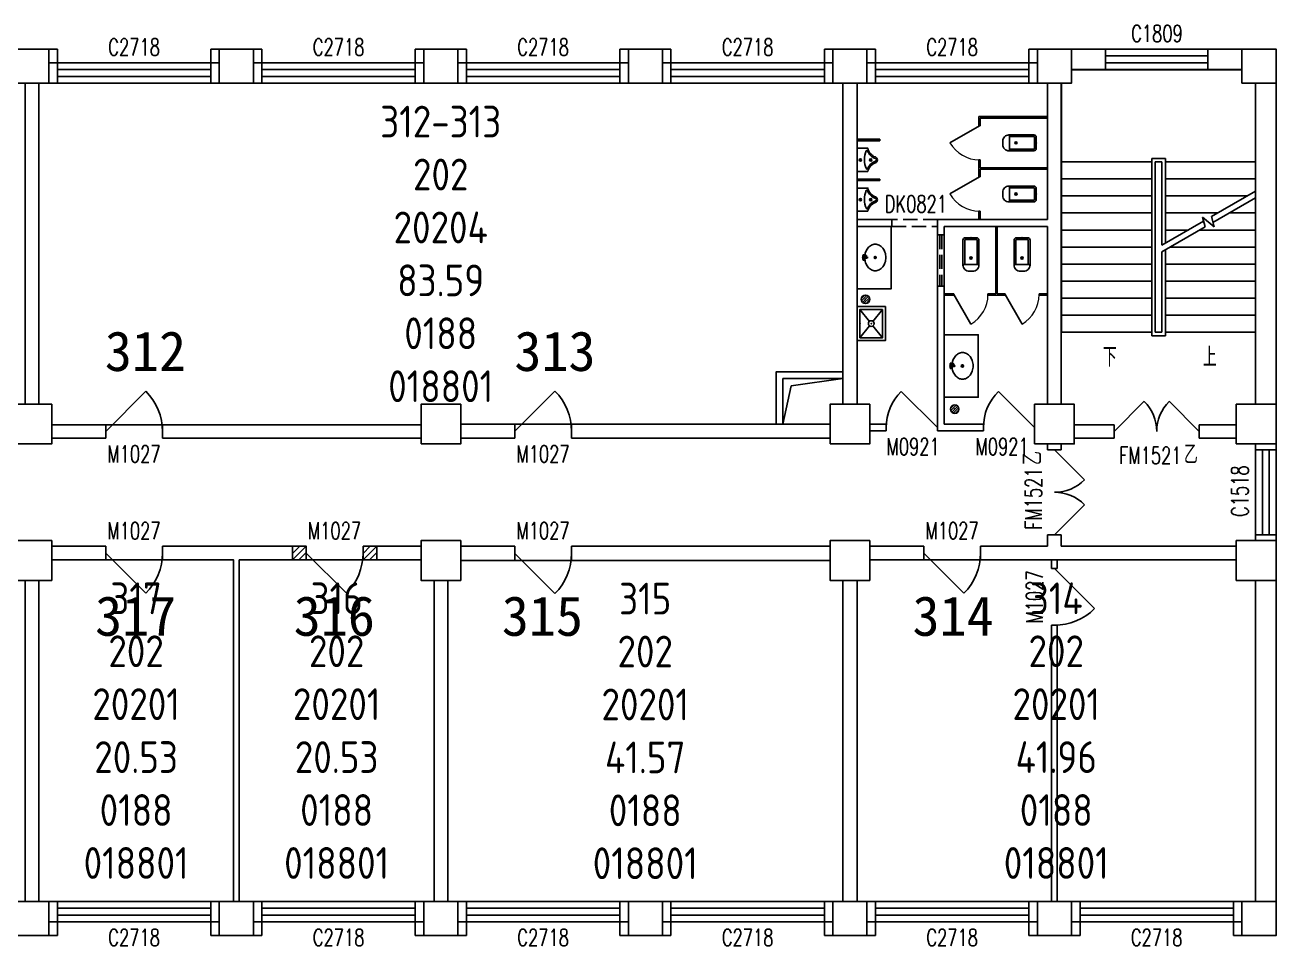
# Model space of a CAD drawing. Extents: x 9002 to 103626, y 104402 to 120609.
# Drawn here: x 81606 to 103626, y 104402 to 120609 of the extents above; entities that cross this region are included whole.
import ezdxf

# ---------------------------------------------------------------- set-up
doc = ezdxf.new("R2010")
doc.units = 0
doc.header["$LTSCALE"] = 1000
doc.header["$MEASUREMENT"] = 0
doc.linetypes.add('DASH', pattern=[0.35, 0.25, -0.1])
for name, color, linetype in [('body', 30, 'Continuous'), ('GROS', 6, 'Continuous'), ('name', 1, 'Continuous'), ('RM$', 5, 'Continuous'), ('RM$TXT', 5, 'Continuous')]:
    doc.layers.add(name, color=color, linetype=linetype)
doc.styles.add('_TCH_DIM', font='SIMPLEX', dxfattribs={"bigfont": 'GBCBIG'})
doc.styles.add('_TCH_WINDOW', font='SIMPLEX', dxfattribs={"bigfont": 'GBCBIG'})
doc.styles.get("Standard").update_dxf_attribs({"font": 'gbenor.shx', "bigfont": 'gbcbig.shx'})

# ---------------------------------------------------------------- blocks, each defined once
blk = doc.blocks.new('_FZHK')
blk.add_lwpolyline([(-0.5, -0.5), (0.5, -0.5), (0.5, 0.5), (-0.5, 0.5)], close=True)
blk = doc.blocks.new('$DorLib2D$00000114')
at = {"color": 0}
blk.add_line((0.5, 0), (-0.207, 0.707), dxfattribs=at)
blk.add_arc((0.5, 0), 1, 135, 180, dxfattribs=at)
blk = doc.blocks.new('$WINLIB2D$00000001')
at = {"color": 0}
for points in [[(-0.5, 0.5), (-0.5, -0.5)], [(-0.5, 0.5), (0.5, 0.5)], [(0.5, -0.5), (0.5, 0.5)], [(0.5, 0.1667), (-0.5, 0.1667)], [(0.5, -0.1667), (-0.5, -0.1667)], [(-0.5, -0.5), (0.5, -0.5)]]:
    blk.add_lwpolyline(points, dxfattribs=at)
blk = doc.blocks.new('$DorLib2D$00000116')
at = {"color": 0}
for p, q in [((-0.5, 0), (-0.146, 0.354)), ((0.5, 0), (0.146, 0.354))]:
    blk.add_line(p, q, dxfattribs=at)
for centre, start, end in [((-0.5, 0), 0, 45), ((0.5, 0), 135, 180)]:
    blk.add_arc(centre, 0.5, start, end, dxfattribs=at)
blk = doc.blocks.new('$lvtry$00000201')
at = {"color": 0}
for p, q in [((100, -30, 0), (-100, -30, 0)), ((110, -470, 0), (110, -40, 0)), ((140, -470, 0), (-140, -470, 0))]:
    blk.add_line(p, q, dxfattribs=at)
at = {"color": 0, "elevation": 0}
blk.add_lwpolyline([(140, -40, 0.414214), (100, 0), (-100, 0, 0.414214), (-140, -40), (-140, -480, 0.414214), (-30, -590), (30, -590, 0.414214), (140, -480)], format="xyb", close=True, dxfattribs=at)
blk.add_lwpolyline([(-110, -40), (-110, -470)], dxfattribs=at)
at = {"color": 0}
blk.add_circle((0, -359, 0), 20, dxfattribs=at)
for centre, start, end in [((-100, -40, 0), 90, 180), ((100, -40, 0), 0, 90)]:
    blk.add_arc(centre, 10, start, end, dxfattribs=at)
for p in [(0, 0, 0), (0, -359, 0)]:
    blk.add_point(p, dxfattribs=at)
blk = doc.blocks.new('$TCHSYS$APDOOR2D')
blk.add_line((0.5, 0), (0, 0.866))
at = {"lineweight": 13}
blk.add_arc((0.5, 0), 1, 120, 180, dxfattribs=at)
blk = doc.blocks.new('$lvtry$00000222')
at = {"color": 0, "elevation": 0}
blk.add_lwpolyline([(-205, -191), (-205, 0), (205, 0), (205, -191, 0.268068), (51, -323, -0.317765), (0, -360, -0.317765), (-51, -323, 0.268068)], format="xyb", close=True, dxfattribs=at)
at = {"color": 0}
for centre in [(0, -60, 0), (0, -242, 0)]:
    blk.add_circle(centre, 20, dxfattribs=at)
for centre, radius, start, end in [((-152, -175, 0), 10, 114.1084, 248.1394), ((5, -526, 0), 395, 66.6675, 114.1084), ((-243, -401, 0), 233, 19.2639, 68.1394), ((243, -401, 0), 233, 110.4941, 160.7361), ((158, -173, 0), 10, 290.4941, 66.6675), ((0, -316, 0), 24, 199.2639, 269.4998), ((0, -316, 0), 24, 270.5002, 340.7361)]:
    blk.add_arc(centre, radius, start, end, dxfattribs=at)
for p in [(0, -60, 0), (0, -242, 0)]:
    blk.add_point(p, dxfattribs=at)
blk = doc.blocks.new('$lvtry$00000191')
at = {"color": 0}
for p, q in [((-250, -50, 0), (-39, -219, 0)), ((39, -219, 0), (250, -50, 0)), ((-250, -450, 0), (-39, -281, 0)), ((39, -281, 0), (250, -450, 0))]:
    blk.add_line(p, q, dxfattribs=at)
at = {"color": 0, "elevation": 0}
for points in [[(300, -500), (300, 0), (-300, 0), (-300, -500)], [(250, -450), (250, -50), (-250, -50), (-250, -450)]]:
    blk.add_lwpolyline(points, close=True, dxfattribs=at)
at = {"color": 0}
blk.add_circle((0, -250, 0), 50, dxfattribs=at)
for p in [(0, -50, 0), (0, -250, 0)]:
    blk.add_point(p, dxfattribs=at)
blk = doc.blocks.new('$lvtry$00000171')
for p, q in [((-74, 11), (-11, 74)), ((-70, -27), (27, 70)), ((-53, -53), (53, 53)), ((-27, -70), (70, 27)), ((11, -74), (74, -11))]:
    blk.add_line(p, q)
blk.add_circle((0, 0), 75)
blk.add_point((0, 0))
blk = doc.blocks.new('$lvtry$00000194')
at = {"color": 0}
for p, q in [((-17, -27), (-17, -17)), ((17, -27), (17, -17))]:
    blk.add_line(p, q, dxfattribs=at)
blk.add_lwpolyline([(14, -39, -0.067374), (92, -53, -0.088152), (166, -93, -0.105269), (218, -155, -0.121685), (235, -224, -0.121685), (218, -292, -0.105269), (166, -355, -0.088152), (92, -394, -0.078966), (0, -409, -0.078966), (-92, -394, -0.088152), (-166, -355, -0.105269), (-218, -292, -0.121685), (-235, -224, -0.121685), (-218, -155, -0.105269), (-166, -93, -0.088152), (-92, -53, -0.059935), (-23, -40, -0.059935)], format="xyb", dxfattribs=at)
for centre, radius in [((0, -221), 20), ((0, -27), 16.7), ((0, -221), 15)]:
    blk.add_circle(centre, radius, dxfattribs=at)
for centre, radius, start, end in [((0, -17), 16.7, 0, 180), ((-40, -17), 10.1, 106.6096, 258.1648), ((-64, 250), 259, 274.7069, 282.3732), ((-75, -197), 173, 71.36, 79.1873), ((-29, -63), 6.77, 155.344, 308.3224), ((-171, 35), 166, 324.8411, 338.1337), ((-171, 35), 170, 324.8411, 331.3523), ((-29, -63), 3.37, 155.344, 308.3224), ((100, -178), 170, 132.3141, 138.8253), ((100, -178), 166, 125.5327, 138.8253), ((-12, -42), 10.6, 201.8924, 261.774), ((-381, -99), 372, 2.3982, 6.7627), ((0, -80), 9.9, 201.7837, 338.2163), ((64, 250), 259, 257.6268, 265.2931), ((381, -99), 372, 170.1008, 177.6018), ((75, -197), 173, 100.8127, 110.4191), ((40, -17), 10.1, 281.8352, 73.3904)]:
    blk.add_arc(centre, radius, start, end, dxfattribs=at)
for p in [(0, -27), (0, -221)]:
    blk.add_point(p, dxfattribs=at)

msp = doc.modelspace()

# ---------------------------------------------------------------- hatches: boundary and pattern name
at = {"layer": 'body'}
h = msp.add_hatch(dxfattribs=at)
h.set_pattern_fill('ANSI31', color=30, scale=50, style=0)
h.set_pattern_definition([(45, (86315.64, 111195.63), (-56.127, 56.127), [])])
h.paths.add_polyline_path([(86556, 111196), (86556, 111436), (86316, 111436), (86316, 111196)])
h = msp.add_hatch(dxfattribs=at)
h.set_pattern_fill('ANSI31', color=30, scale=50, style=0)
h.set_pattern_definition([(45, (87555.64, 111195.63), (-56.127, 56.127), [])])
h.paths.add_polyline_path([(87796, 111196), (87796, 111436), (87556, 111436), (87556, 111196)])

# ---------------------------------------------------------------- linework, layer by layer
at = {"layer": 'body', "color": 30}
for p, q in [((82176, 120186), (82026, 120186)), ((82176, 119946), (82176, 120186)), ((85026, 120186), (84876, 120186)), ((84876, 120186), (84876, 119946)), ((85776, 120186), (85626, 120186)), ((85776, 119946), (85776, 120186)), ((88626, 120186), (88476, 120186)), ((88476, 120186), (88476, 119946)), ((89376, 120186), (89226, 120186)), ((89376, 119946), (89376, 120186)), ((92226, 120186), (92076, 120186)), ((92076, 120186), (92076, 119946)), ((92976, 120186), (92826, 120186)), ((92976, 119946), (92976, 120186)), ((95826, 120186), (95676, 120186)), ((95676, 120186), (95676, 119946)), ((96576, 120186), (96426, 120186)), ((96576, 119946), (96576, 120186)), ((99426, 120186), (99276, 120186)), ((99276, 120186), (99276, 119946)), ((100626, 120186), (100026, 120186)), ((100626, 119826), (100626, 120186)), ((103026, 120186), (102426, 120186)), ((102426, 120186), (102426, 119826)), ((82176, 119946), (82026, 119946)), ((82176, 119586), (82176, 119946)), ((85026, 119946), (84876, 119946)), ((84876, 119946), (84876, 119586)), ((85776, 119946), (85626, 119946)), ((85776, 119586), (85776, 119946)), ((88626, 119946), (88476, 119946)), ((88476, 119946), (88476, 119586)), ((89376, 119946), (89226, 119946)), ((89376, 119586), (89376, 119946)), ((92226, 119946), (92076, 119946)), ((92076, 119946), (92076, 119586)), ((92976, 119946), (92826, 119946)), ((92976, 119586), (92976, 119946)), ((95826, 119946), (95676, 119946)), ((95676, 119946), (95676, 119586)), ((96576, 119946), (96426, 119946)), ((96576, 119586), (96576, 119946)), ((99426, 119946), (99276, 119946)), ((99276, 119946), (99276, 119586)), ((100026, 119826), (100626, 119826)), ((103026, 119822), (100026, 119822)), ((102426, 119826), (103026, 119826)), ((81606, 113936), (81606, 119586)), ((81846, 113936), (81846, 119586)), ((82026, 119586), (82176, 119586)), ((84876, 119586), (85026, 119586)), ((85626, 119586), (85776, 119586)), ((88476, 119586), (88626, 119586)), ((89226, 119586), (89376, 119586)), ((92076, 119586), (92226, 119586)), ((92826, 119586), (92976, 119586)), ((95676, 119586), (95826, 119586)), ((96001, 119586), (96001, 117186)), ((96251, 119586), (96251, 117186)), ((96426, 119586), (96576, 119586)), ((99276, 119586), (99426, 119586)), ((99606, 119586), (99606, 117186)), ((99846, 119586), (99846, 117186)), ((99848, 119586), (99848, 118202)), ((103266, 113936), (103266, 119586)), ((103268, 118202), (103268, 119586)), ((103626, 113936), (103626, 119586)), ((99606, 118998), (98393, 118998)), ((98393, 118998), (98393, 118836)), ((99606, 118973), (98418, 118973)), ((98418, 118836), (98418, 118973)), ((99606, 118973), (99606, 118998)), ((98393, 118836), (98418, 118836)), ((96251, 118598), (96651, 118598)), ((96251, 118598), (96251, 118573)), ((96251, 118573), (96651, 118573)), ((96651, 118598), (96651, 118573)), ((101678, 118262), (101438, 118262)), ((101438, 118262), (101438, 115142)), ((101678, 116768), (101678, 118262)), ((98418, 118236), (98393, 118236)), ((98393, 118236), (98393, 118086)), ((98393, 118086), (98393, 117936)), ((98418, 118098), (98418, 118236)), ((99606, 118098), (98418, 118098)), ((99606, 118073), (98418, 118073)), ((98418, 117936), (98418, 118073)), ((99606, 118073), (99606, 118098)), ((99848, 118202), (99848, 115202)), ((101438, 118202), (99848, 118202)), ((99848, 118202), (101438, 118202)), ((101498, 118202), (101498, 115202)), ((101618, 118202), (101498, 118202)), ((101498, 118202), (101498, 115202)), ((101498, 118202), (101618, 118202)), ((101618, 116734), (101618, 118202)), ((101618, 116734), (101618, 118202)), ((101678, 118202), (103268, 118202)), ((101678, 118202), (103268, 118202)), ((103268, 117686), (103268, 118202)), ((96251, 117898), (96651, 117898)), ((96251, 117898), (96251, 117873)), ((96251, 117873), (96651, 117873)), ((96651, 117898), (96651, 117873)), ((98393, 117936), (98418, 117936)), ((101438, 117902), (99848, 117902)), ((101678, 117902), (103268, 117902)), ((101438, 117602), (99848, 117602)), ((101678, 117602), (103122, 117602)), ((102490, 117237), (103268, 117686)), ((102517, 117137), (103268, 117571)), ((103268, 115202), (103268, 117571)), ((96001, 117186), (96001, 114506)), ((96251, 117186), (96251, 114506)), ((96866, 117186), (96251, 117186)), ((96866, 117066), (96866, 117186)), ((97786, 117186), (97666, 117186)), ((97666, 117186), (97666, 117066)), ((97786, 117186), (98406, 117186)), ((98418, 117336), (98393, 117336)), ((98393, 117336), (98393, 117186)), ((98406, 117186), (99606, 117186)), ((98418, 117186), (98418, 117336)), ((99846, 117186), (99846, 113936)), ((101438, 117302), (99848, 117302)), ((101618, 116734), (102352, 117157)), ((101678, 117302), (102603, 117302)), ((102378, 117057), (102332, 117230)), ((102332, 117230), (102538, 117057)), ((102538, 117057), (102490, 117237)), ((102803, 117302), (103268, 117302)), ((96251, 117066), (96866, 117066)), ((97666, 117066), (97666, 115866)), ((97786, 117066), (97786, 115866)), ((97786, 117066), (98406, 117066)), ((98406, 117066), (99606, 117066)), ((98693, 117066), (98693, 115878)), ((98718, 117066), (98693, 117066)), ((98718, 117066), (98718, 115878)), ((99606, 117066), (99606, 113936)), ((101438, 117002), (99848, 117002)), ((101618, 116618), (102378, 117057)), ((101678, 117002), (102083, 117002)), ((102283, 117002), (103268, 117002)), ((101438, 116702), (99848, 116702)), ((101618, 115202), (101618, 116618)), ((101618, 115202), (101618, 116618)), ((101678, 115142), (101678, 116653)), ((101763, 116702), (103268, 116702)), ((101438, 116402), (99848, 116402)), ((101678, 116402), (103268, 116402)), ((101438, 116102), (99848, 116102)), ((101678, 116102), (103268, 116102)), ((97666, 115866), (97666, 113586)), ((97956, 115878), (97786, 115878)), ((97786, 115866), (97786, 113586)), ((97786, 115853), (97956, 115853)), ((97956, 115853), (97956, 115878)), ((98693, 115878), (98556, 115878)), ((98556, 115878), (98556, 115853)), ((98556, 115853), (98706, 115853)), ((98706, 115853), (98856, 115853)), ((98856, 115878), (98718, 115878)), ((98856, 115853), (98856, 115878)), ((99606, 115878), (99456, 115878)), ((99456, 115878), (99456, 115853)), ((99456, 115853), (99606, 115853)), ((99606, 115853), (99606, 115878)), ((101438, 115802), (99848, 115802)), ((101678, 115802), (103268, 115802)), ((101438, 115502), (99848, 115502)), ((101678, 115502), (103268, 115502)), ((101438, 115202), (99848, 115202)), ((101498, 115202), (101618, 115202)), ((101618, 115202), (101498, 115202)), ((101678, 115202), (103268, 115202)), ((101438, 115142), (101678, 115142)), ((94826, 113586), (94826, 114506)), ((94826, 114506), (96001, 114506)), ((96001, 114506), (96001, 113936)), ((96251, 114506), (96251, 113936)), ((94946, 113586), (94946, 114386)), ((94946, 114386), (96001, 114386)), ((83026, 113576), (82076, 113576)), ((83026, 113336), (83026, 113576)), ((88576, 113576), (84026, 113576)), ((84026, 113576), (84026, 113336)), ((90226, 113586), (89276, 113586)), ((90226, 113336), (90226, 113586)), ((95776, 113586), (91226, 113586)), ((91226, 113586), (91226, 113336)), ((94826, 113586), (94946, 113586)), ((96766, 113586), (96476, 113586)), ((96476, 113466), (96766, 113466)), ((96766, 113466), (96766, 113586)), ((97666, 113586), (97666, 113466)), ((97666, 113466), (97786, 113466)), ((98476, 113586), (97786, 113586)), ((97786, 113466), (98476, 113466)), ((98476, 113466), (98476, 113586)), ((100776, 113576), (100076, 113576)), ((100776, 113336), (100776, 113576)), ((102926, 113576), (102276, 113576)), ((102276, 113576), (102276, 113336)), ((82076, 113336), (83026, 113336)), ((84026, 113336), (88576, 113336)), ((89276, 113336), (90226, 113336)), ((91226, 113336), (95776, 113336)), ((99606, 113236), (99606, 113136)), ((99846, 113136), (99846, 113236)), ((100076, 113336), (100776, 113336)), ((102276, 113336), (102926, 113336)), ((103266, 113236), (103266, 113136)), ((103626, 113136), (103626, 113236)), ((99606, 113136), (99846, 113136)), ((103266, 113136), (103626, 113136)), ((83026, 111436), (82076, 111436)), ((83026, 111196), (83026, 111436)), ((85326, 111436), (84026, 111436)), ((84026, 111436), (84026, 111196)), ((86556, 111436), (85326, 111436)), ((86556, 111196), (86556, 111436)), ((88576, 111436), (87556, 111436)), ((87556, 111436), (87556, 111196)), ((90226, 111436), (89276, 111436)), ((90226, 111186), (90226, 111436)), ((95776, 111436), (91226, 111436)), ((91226, 111436), (91226, 111186)), ((97426, 111436), (96476, 111436)), ((97426, 111196), (97426, 111436)), ((99606, 111436), (98426, 111436)), ((98426, 111436), (98426, 111196)), ((99846, 111636), (99606, 111636)), ((99606, 111636), (99606, 111436)), ((99846, 111436), (99846, 111636)), ((102926, 111436), (99846, 111436)), ((103626, 111636), (103266, 111636)), ((103266, 111636), (103266, 111536)), ((103626, 111536), (103626, 111636)), ((82076, 111196), (83026, 111196)), ((84026, 111196), (85276, 111196)), ((85276, 105186), (85276, 111196)), ((85376, 111196), (86556, 111196)), ((85376, 105186), (85376, 111196)), ((87556, 111196), (88576, 111196)), ((89276, 111186), (90226, 111186)), ((91226, 111186), (95776, 111186)), ((96476, 111196), (97426, 111196)), ((98426, 111196), (99676, 111196)), ((99676, 111196), (99676, 111046)), ((99676, 111046), (99776, 111046)), ((102926, 111196), (99776, 111196)), ((99776, 111046), (99776, 111196)), ((81606, 110836), (81606, 105186)), ((81846, 110836), (81846, 105186)), ((88806, 110836), (88806, 105186)), ((89046, 110836), (89046, 105186)), ((96001, 110836), (96001, 105186)), ((96251, 110836), (96251, 105186)), ((103266, 105186), (103266, 110836)), ((103626, 105186), (103626, 110836)), ((99776, 110046), (99676, 110046)), ((99676, 110046), (99676, 105186)), ((99776, 105186), (99776, 110046)), ((82176, 105186), (82026, 105186)), ((82176, 104826), (82176, 105186)), ((85026, 105186), (84876, 105186)), ((84876, 105186), (84876, 104826)), ((85776, 105186), (85626, 105186)), ((85776, 104826), (85776, 105186)), ((88626, 105186), (88476, 105186)), ((88476, 105186), (88476, 104826)), ((89376, 105186), (89226, 105186)), ((89376, 104826), (89376, 105186)), ((92226, 105186), (92076, 105186)), ((92076, 105186), (92076, 104826)), ((92976, 105186), (92826, 105186)), ((92976, 104826), (92976, 105186)), ((95826, 105186), (95676, 105186)), ((95676, 105186), (95676, 104826)), ((96576, 105186), (96426, 105186)), ((96576, 104826), (96576, 105186)), ((99426, 105186), (99276, 105186)), ((99276, 105186), (99276, 104826)), ((100176, 105186), (100026, 105186)), ((100176, 104826), (100176, 105186)), ((103026, 105186), (102876, 105186)), ((102876, 105186), (102876, 104826)), ((82026, 104826), (82176, 104826)), ((82176, 104586), (82176, 104826)), ((84876, 104826), (85026, 104826)), ((84876, 104826), (84876, 104586)), ((85626, 104826), (85776, 104826)), ((85776, 104586), (85776, 104826)), ((88476, 104826), (88626, 104826)), ((88476, 104826), (88476, 104586)), ((89226, 104826), (89376, 104826)), ((89376, 104586), (89376, 104826)), ((92076, 104826), (92226, 104826)), ((92076, 104826), (92076, 104586)), ((92826, 104826), (92976, 104826)), ((92976, 104586), (92976, 104826)), ((95676, 104826), (95826, 104826)), ((95676, 104826), (95676, 104586)), ((96426, 104826), (96576, 104826)), ((96576, 104586), (96576, 104826)), ((99276, 104826), (99276, 104586)), ((100176, 104586), (100176, 104826)), ((102876, 104826), (103026, 104826)), ((102876, 104826), (102876, 104586)), ((82026, 104586), (82176, 104586)), ((84876, 104586), (85026, 104586)), ((85626, 104586), (85776, 104586)), ((88476, 104586), (88626, 104586)), ((89226, 104586), (89376, 104586)), ((92076, 104586), (92226, 104586)), ((92826, 104586), (92976, 104586)), ((95676, 104586), (95826, 104586)), ((96426, 104586), (96576, 104586)), ((99276, 104586), (99426, 104586)), ((100026, 104586), (100176, 104586)), ((102876, 104586), (103026, 104586))]:
    msp.add_line(p, q, dxfattribs=at)
at = {"layer": 'body', "color": 30, "linetype": 'DASH'}
for p, q in [((97666, 117186), (96866, 117186)), ((96866, 117066), (97666, 117066)), ((97786, 116916, 900), (97666, 116916, 900)), ((97706, 116916, 900), (97706, 116016, 900)), ((97746, 116916, 900), (97746, 116016, 900)), ((97786, 116016, 900), (97666, 116016, 900))]:
    msp.add_line(p, q, dxfattribs=at)
at = {"layer": 'body', "color": 30}
for points in [[(100673, 115052, 0, 0, 0), (100673, 119012, 0, 0, 0), (102443, 119012, 0, 0, 0), (102443, 117602, 80, 0, 0), (102443, 117302, 0, 0, 0)], [(102443, 115052, 0, 0, 0), (102443, 116702, 80, 0, 0), (102443, 117002, 0, 0, 0)]]:
    msp.add_lwpolyline(points, format="xyseb", dxfattribs=at)
for points in [[(96251, 115966), (96251, 117066), (96851, 117066), (96851, 115966)], [(97786, 114059), (97786, 115159), (98386, 115159), (98386, 114059)], [(86316, 111436), (86556, 111436), (86556, 111196), (86316, 111196)], [(87556, 111436), (87796, 111436), (87796, 111196), (87556, 111196)]]:
    msp.add_lwpolyline(points, close=True, dxfattribs=at)
msp.add_lwpolyline([(96001, 114386), (95094, 114257), (94946, 113586)], dxfattribs=at)
at = {"layer": 'GROS'}
msp.add_lwpolyline([(81426, 104586), (82026, 104586), (82026, 104826), (85026, 104826), (85026, 104586), (85626, 104586), (85626, 104826), (88626, 104826), (88626, 104586), (89226, 104586), (89226, 104826), (92226, 104826), (92226, 104586), (92826, 104586), (92826, 104826), (95826, 104826), (95826, 104586), (96426, 104586), (96426, 104826), (99426, 104826), (99426, 104586), (100026, 104586), (100026, 104826), (103026, 104826), (103026, 104586), (103626, 104586), (103626, 120186), (99426, 120186), (99426, 119946), (96426, 119946), (96426, 120186), (95826, 120186), (95826, 119946), (92826, 119946), (92826, 120186), (92226, 120186), (92226, 119946), (89226, 119946), (89226, 120186), (88626, 120186), (88626, 119946), (85626, 119946), (85626, 120186), (85026, 120186), (85026, 119946), (82026, 119946), (82026, 120186), (81426, 120186)], dxfattribs=at)
at = {"layer": 'RM$'}
msp.add_lwpolyline([(81846, 119586), (81846, 113936), (82076, 113936), (82076, 113576), (88576, 113576), (88576, 113936), (89276, 113936), (89276, 113586), (94826, 113586), (94826, 114506), (96001, 114506), (96001, 119586), (81846, 119586)], dxfattribs=at)
at = {"layer": 'RM$', "ltscale": 20}
for points in [[(82076, 111196), (82076, 110836), (81846, 110836), (81846, 105186), (85276, 105186), (85276, 111196), (82076, 111196)], [(85376, 111196), (85376, 105186), (88806, 105186), (88806, 110836), (88576, 110836), (88576, 111196), (85376, 111196)], [(89276, 111186), (89276, 110836), (89046, 110836), (89046, 105186), (96001, 105186), (96001, 110836), (95776, 110836), (95776, 111186), (89276, 111186)]]:
    msp.add_lwpolyline(points, dxfattribs=at)
at = {"layer": 'RM$'}
msp.add_lwpolyline([(96476, 111186), (96476, 111196), (102926, 111196), (102926, 110836), (103266, 110836), (103266, 105186), (96251, 105186), (96251, 110836), (96476, 110836)], close=True, dxfattribs=at)

# ---------------------------------------------------------------- block references
at = {"layer": 'body', "color": 30}
ref = msp.add_blockref('$WINLIB2D$00000001', (101526, 120006), dxfattribs=dict(at, xscale=1800, yscale=360, zscale=360, rotation=180))
ref.add_attrib('A', 'C1809', (101076, 120312), dxfattribs={"color": 30, "height": 297.5, "style": '_TCH_WINDOW', "width": 0.705882})
ref = msp.add_blockref('$WINLIB2D$00000001', (83526, 119766), dxfattribs=dict(at, xscale=2700, yscale=-360, zscale=360))
ref.add_attrib('A', 'C2718', (83071, 120072), dxfattribs={"color": 30, "height": 297.5, "style": '_TCH_WINDOW', "width": 0.705882})
ref = msp.add_blockref('$WINLIB2D$00000001', (87126, 119766), dxfattribs=dict(at, xscale=2700, yscale=-360, zscale=360))
ref.add_attrib('A', 'C2718', (86671, 120072), dxfattribs={"color": 30, "height": 297.5, "style": '_TCH_WINDOW', "width": 0.705882})
ref = msp.add_blockref('$WINLIB2D$00000001', (90726, 119766), dxfattribs=dict(at, xscale=2700, yscale=-360, zscale=360))
ref.add_attrib('A', 'C2718', (90271, 120072), dxfattribs={"color": 30, "height": 297.5, "style": '_TCH_WINDOW', "width": 0.705882})
ref = msp.add_blockref('$WINLIB2D$00000001', (94326, 119766), dxfattribs=dict(at, xscale=2700, yscale=-360, zscale=360))
ref.add_attrib('A', 'C2718', (93871, 120072), dxfattribs={"color": 30, "height": 297.5, "style": '_TCH_WINDOW', "width": 0.705882})
ref = msp.add_blockref('$WINLIB2D$00000001', (97926, 119766), dxfattribs=dict(at, xscale=2700, yscale=-360, zscale=360))
ref.add_attrib('A', 'C2718', (97471, 120072), dxfattribs={"color": 30, "height": 297.5, "style": '_TCH_WINDOW', "width": 0.705882})
for name, p, xscale, yscale, zscale in [('_FZHK', (81726, 119886), 600, 600, 600), ('_FZHK', (85326, 119886), 600, 600, 600), ('_FZHK', (88926, 119886), 600, 600, 600), ('_FZHK', (92526, 119886), 600, 600, 600), ('_FZHK', (96126, 119886), 600, 600, 600), ('_FZHK', (99726, 119886), 600, 600, 600), ('_FZHK', (103326, 119886), 600, 600, 600), ('_FZHK', (81726, 113586), 700, 700, 700), ('_FZHK', (88926, 113586), 700, 700, 700), ('_FZHK', (96126, 113586), 700, 700, 700), ('_FZHK', (99726, 113586), 700, 700, 700), ('$DorLib2D$00000116', (101526, 113456), 1500, 1500, 240), ('_FZHK', (103276, 113586), 700, 700, 700), ('_FZHK', (81726, 111186), 700, 700, 700), ('_FZHK', (88926, 111186), 700, 700, 700), ('_FZHK', (96126, 111186), 700, 700, 700), ('_FZHK', (103276, 111186), 700, 700, 700), ('_FZHK', (81726, 104886), 600, 600, 600), ('_FZHK', (85326, 104886), 600, 600, 600), ('_FZHK', (88926, 104886), 600, 600, 600), ('_FZHK', (92526, 104886), 600, 600, 600), ('_FZHK', (96126, 104886), 600, 600, 600), ('_FZHK', (99726, 104886), 600, 600, 600), ('_FZHK', (103326, 104886), 600, 600, 600)]:
    msp.add_blockref(name, p, dxfattribs=dict(at, xscale=xscale, yscale=yscale, zscale=zscale))
for name, p, xscale, yscale, zscale, rotation in [('$TCHSYS$APDOOR2D', (98406, 118536), 600, 600, 25, 90), ('$TCHSYS$APDOOR2D', (98406, 117636), 600, 600, 25, 90), ('$TCHSYS$APDOOR2D', (98256, 115866), 600, 600, 25, 180), ('$TCHSYS$APDOOR2D', (99156, 115866), 600, 600, 25, 180), ('$DorLib2D$00000116', (99726, 112386), 1500, -1500, 240, 90)]:
    msp.add_blockref(name, p, dxfattribs=dict(at, xscale=xscale, yscale=yscale, zscale=zscale, rotation=rotation))
for name, p, rotation in [('$lvtry$00000201', (99406, 118536), 270), ('$lvtry$00000222', (96251, 118236), 90), ('$lvtry$00000222', (96251, 117536), 90), ('$lvtry$00000201', (99406, 117636), 270), ('$lvtry$00000191', (96251, 115355), 90)]:
    msp.add_blockref(name, p, dxfattribs=dict(at, rotation=rotation))
at = {"layer": 'body', "color": 30, "yscale": -1, "rotation": 270}
for p in [(96349, 116518), (97885, 114611)]:
    msp.add_blockref('$lvtry$00000194', p, dxfattribs=at)
at = {"layer": 'body', "color": 30}
for name, p in [('$lvtry$00000201', (98256, 116866)), ('$lvtry$00000201', (99156, 116866)), ('$lvtry$00000171', (96399, 115782)), ('$lvtry$00000171', (97971, 113850))]:
    msp.add_blockref(name, p, dxfattribs=at)
ref = msp.add_blockref('$DorLib2D$00000114', (83526, 113456), dxfattribs=dict(at, xscale=-1000, yscale=1000, zscale=240))
ref.add_attrib('A', 'M1027', (83056, 112912), dxfattribs={"color": 30, "height": 297.5, "style": '_TCH_WINDOW', "width": 0.705882})
ref = msp.add_blockref('$DorLib2D$00000114', (90726, 113461), dxfattribs=dict(at, xscale=-1000, yscale=1000, zscale=250))
ref.add_attrib('A', 'M1027', (90256, 112912), dxfattribs={"color": 30, "height": 297.5, "style": '_TCH_WINDOW', "width": 0.705882})
ref = msp.add_blockref('$DorLib2D$00000114', (97216, 113526), dxfattribs=dict(at, xscale=900, yscale=900, zscale=120))
ref.add_attrib('A', 'M0921', (96771, 113042), dxfattribs={"color": 30, "height": 297.5, "style": '_TCH_WINDOW', "width": 0.705882})
ref = msp.add_blockref('$DorLib2D$00000114', (98926, 113526), dxfattribs=dict(at, xscale=900, yscale=900, zscale=120))
ref.add_attrib('A', 'M0921', (98337, 113042), dxfattribs={"color": 30, "height": 297.5, "style": '_TCH_WINDOW', "width": 0.705882})
ref = msp.add_blockref('$WINLIB2D$00000001', (103446, 112386), dxfattribs=dict(at, xscale=1500, yscale=-360, zscale=360, rotation=90))
ref.add_attrib('A', 'C1518', (103139, 111951), dxfattribs={"color": 30, "height": 297.5, "rotation": 90, "style": '_TCH_WINDOW', "width": 0.705882})
ref = msp.add_blockref('$DorLib2D$00000114', (83526, 111316), dxfattribs=dict(at, xscale=1000, yscale=1000, zscale=240, rotation=180))
ref.add_attrib('A', 'M1027', (83056, 111561), dxfattribs={"color": 30, "height": 297.5, "style": '_TCH_WINDOW', "width": 0.705882})
ref = msp.add_blockref('$DorLib2D$00000114', (87056, 111316), dxfattribs=dict(at, xscale=1000, yscale=1000, zscale=240, rotation=180))
ref.add_attrib('A', 'M1027', (86586, 111561), dxfattribs={"color": 30, "height": 297.5, "style": '_TCH_WINDOW', "width": 0.705882})
ref = msp.add_blockref('$DorLib2D$00000114', (90726, 111311), dxfattribs=dict(at, xscale=-1000, yscale=-1000, zscale=250))
ref.add_attrib('A', 'M1027', (90256, 111562), dxfattribs={"color": 30, "height": 297.5, "style": '_TCH_WINDOW', "width": 0.705882})
ref = msp.add_blockref('$DorLib2D$00000114', (97926, 111316), dxfattribs=dict(at, xscale=1000, yscale=1000, zscale=240, rotation=180))
ref.add_attrib('A', 'M1027', (97456, 111562), dxfattribs={"color": 30, "height": 297.5, "style": '_TCH_WINDOW', "width": 0.705882})
ref = msp.add_blockref('$DorLib2D$00000114', (99726, 110546), dxfattribs=dict(at, xscale=1000, yscale=-1000, zscale=100, rotation=90))
ref.add_attrib('A', 'M1027', (99524, 110076), dxfattribs={"color": 30, "height": 297.5, "rotation": 90, "style": '_TCH_WINDOW', "width": 0.705882})
ref = msp.add_blockref('$WINLIB2D$00000001', (83526, 105006), dxfattribs=dict(at, xscale=2700, yscale=-360, zscale=360, rotation=180))
ref.add_attrib('A', 'C2718', (83071, 104402), dxfattribs={"color": 30, "height": 297.5, "style": '_TCH_WINDOW', "width": 0.705882})
ref = msp.add_blockref('$WINLIB2D$00000001', (87126, 105006), dxfattribs=dict(at, xscale=2700, yscale=-360, zscale=360, rotation=180))
ref.add_attrib('A', 'C2718', (86671, 104402), dxfattribs={"color": 30, "height": 297.5, "style": '_TCH_WINDOW', "width": 0.705882})
ref = msp.add_blockref('$WINLIB2D$00000001', (90726, 105006), dxfattribs=dict(at, xscale=2700, yscale=-360, zscale=360, rotation=180))
ref.add_attrib('A', 'C2718', (90271, 104402), dxfattribs={"color": 30, "height": 297.5, "style": '_TCH_WINDOW', "width": 0.705882})
ref = msp.add_blockref('$WINLIB2D$00000001', (94326, 105006), dxfattribs=dict(at, xscale=2700, yscale=-360, zscale=360, rotation=180))
ref.add_attrib('A', 'C2718', (93871, 104402), dxfattribs={"color": 30, "height": 297.5, "style": '_TCH_WINDOW', "width": 0.705882})
ref = msp.add_blockref('$WINLIB2D$00000001', (97926, 105006), dxfattribs=dict(at, xscale=2700, yscale=-360, zscale=360, rotation=180))
ref.add_attrib('A', 'C2718', (97471, 104402), dxfattribs={"color": 30, "height": 297.5, "style": '_TCH_WINDOW', "width": 0.705882})
ref = msp.add_blockref('$WINLIB2D$00000001', (101526, 105006), dxfattribs=dict(at, xscale=2700, yscale=-360, zscale=360, rotation=180))
ref.add_attrib('A', 'C2718', (101071, 104402), dxfattribs={"color": 30, "height": 297.5, "style": '_TCH_WINDOW', "width": 0.705882})

# ---------------------------------------------------------------- texts
at = {"layer": 'body', "color": 30, "style": '_TCH_WINDOW', "width": 0.705882}
for s, p in [('DK0821', (96738, 117312)), ('FM1521', (100866, 112886))]:
    msp.add_text(s, height=297.5, dxfattribs=at).set_placement(p)
at = {"layer": 'body', "color": 7, "style": '_TCH_DIM'}
for s, p in [('上', (102339, 114597)), ('下', (100578, 114597))]:
    msp.add_text(s, height=338, dxfattribs=at).set_placement(p)
at = {"layer": 'body', "color": 30, "style": '_TCH_WINDOW'}
msp.add_text('乙', height=338, dxfattribs=at).set_placement((102006, 112886))
msp.add_text('乙', height=338, rotation=90, dxfattribs=at).set_placement((99506, 112866))
at = {"layer": 'body', "color": 30, "style": '_TCH_WINDOW', "width": 0.705882}
msp.add_text('FM1521', height=297.5, rotation=90, dxfattribs=at).set_placement((99506, 111726))
at = {"layer": 'name', "color": 7, "char_height": 700, "attachment_point": 1}
for s, insert in [('{\\fFangSong|b0|i0|c134|p49;\\C1;312}', (83011, 115221)), ('{\\fFangSong|b0|i0|c134|p49;\\C1;313}', (90219, 115221)), ('{\\fFangSong|b0|i0|c134|p49;\\C1;317}', (82839, 110560)), ('{\\fFangSong|b0|i0|c134|p49;\\C1;316}', (86335, 110560)), ('{\\fFangSong|b0|i0|c134|p49;\\C1;315}', (89999, 110560)), ('{\\fFangSong|b0|i0|c134|p49;\\C1;314}', (97228, 110560))]:
    msp.add_mtext_dynamic_manual_height_columns(s, width=70636.07, gutter_width=1750, heights=[0], dxfattribs=dict(at, insert=insert))
at = {"layer": 'RM$TXT', "char_height": 558.8, "attachment_point": 8}
for s, insert in [('312-313^M^J202^M^J20204^M^J83.59^M^J0188^M^J018801^M^J', (88923, 113973)), ('317^M^J202^M^J20201^M^J20.53^M^J0188^M^J018801^M^J', (83561, 105583)), ('316^M^J202^M^J20201^M^J20.53^M^J0188^M^J018801^M^J', (87091, 105583)), ('315^M^J202^M^J20201^M^J41.57^M^J0188^M^J018801^M^J', (92523, 105578)), ('314^M^J202^M^J20201^M^J41.96^M^J0188^M^J018801^M^J', (99758, 105583))]:
    msp.add_mtext(s, dxfattribs=dict(at, insert=insert))

doc.saveas('drawing.dxf')
